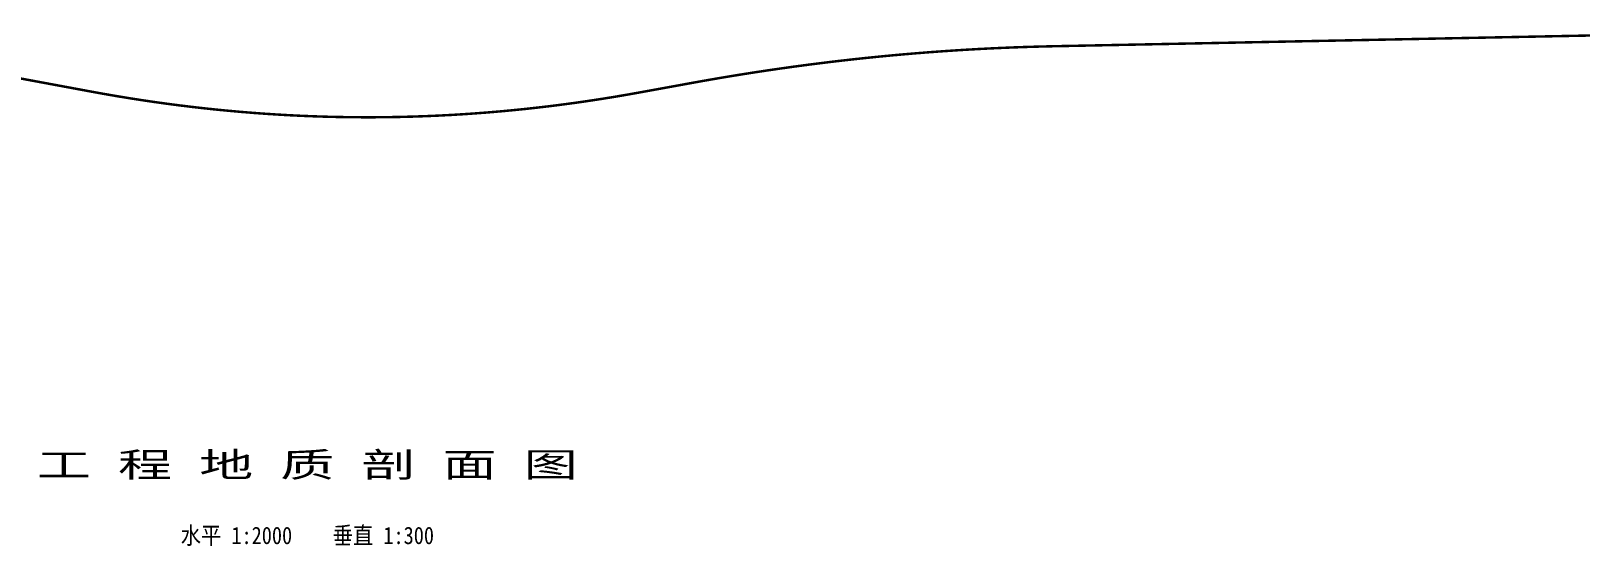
# Model space of a CAD drawing. Header units: millimetres. Extents: x -487 to 1510, y 26 to 459.
# Drawn here: x 584.6 to 896.9, y 348.2 to 452 of the extents above; entities that cross this region are included whole.
import ezdxf
from ezdxf.enums import TextEntityAlignment as Align

# ---------------------------------------------------------------- set-up
doc = ezdxf.new("R2010")
doc.units = ezdxf.units.MM
doc.layers.add('poubase', color=7, linetype='Continuous', lineweight=9)
doc.layers.add('sjx', color=1, linetype='Continuous')
doc.styles.add('KT_宋体', font='宋体', dxfattribs={"height": 2.5})

msp = doc.modelspace()

# ---------------------------------------------------------------- linework, layer by layer
at = {"layer": 'sjx', "const_width": 0.5, "flags": 128}
msp.add_lwpolyline([(580.5492, 442.8435), (596.8114, 439.8238), (599.3114, 439.37), (601.8114, 438.937), (604.3114, 438.5249), (606.8114, 438.1335), (609.3114, 437.7631), (611.8114, 437.4134), (614.3114, 437.0846), (616.8114, 436.7766), (619.3114, 436.4895), (621.8114, 436.2232), (624.3114, 435.9777), (626.8114, 435.7531), (629.3114, 435.5492), (631.8114, 435.3663), (634.3114, 435.2041), (636.8114, 435.0628), (639.3114, 434.9423), (641.8114, 434.8427), (644.3114, 434.7639), (646.8114, 434.7059), (649.3114, 434.6688), (651.8114, 434.6524), (654.3114, 434.657), (656.8114, 434.6823), (659.3114, 434.7285), (661.8114, 434.7955), (664.3114, 434.8834), (666.8114, 434.9921), (669.3114, 435.1216), (671.8114, 435.272), (674.3114, 435.4431), (676.8114, 435.6352), (679.3114, 435.848), (681.8114, 436.0817), (684.3114, 436.3362), (686.8114, 436.6116), (689.3114, 436.9078), (691.8114, 437.2248), (694.3114, 437.5627), (696.8114, 437.9213), (699.3114, 438.3009), (701.8114, 438.7012), (704.3114, 439.1224), (706.8114, 439.5644), (707.1528, 439.6264), (718.0065, 441.603), (720.5065, 442.0514), (723.0065, 442.4858), (725.5065, 442.9064), (728.0065, 443.3131), (730.5065, 443.7058), (733.0065, 444.0847), (735.5065, 444.4497), (738.0065, 444.8009), (740.5065, 445.1381), (743.0065, 445.4614), (745.5065, 445.7709), (748.0065, 446.0664), (750.5065, 446.3481), (753.0065, 446.6159), (755.5065, 446.8698), (758.0065, 447.1098), (760.5065, 447.3359), (763.0065, 447.5482), (765.5065, 447.7465), (768.0065, 447.9309), (770.5065, 448.1015), (773.0065, 448.2582), (775.5065, 448.401), (778.0065, 448.5299), (780.5065, 448.6449), (783.0065, 448.746), (785.5065, 448.8332), (788.0065, 448.9066), (790.5065, 448.966), (790.9577, 448.9753), (931.9821, 451.7957)], dxfattribs=at)

# ---------------------------------------------------------------- texts
at = {"layer": 'poubase', "color": 7, "style": 'KT_宋体'}
for s, height, width, p in [('工 程 地 质 剖 面 图', 5, 1.6, (640.3483, 367.1279)), ('水平 1:2000    垂直 1:300', 3.5, 0.857143, (640.3483, 352.1279))]:
    msp.add_text(s, height=height, dxfattribs=dict(at, width=width)).set_placement(p, align=Align.TOP_CENTER)

doc.saveas('drawing.dxf')
